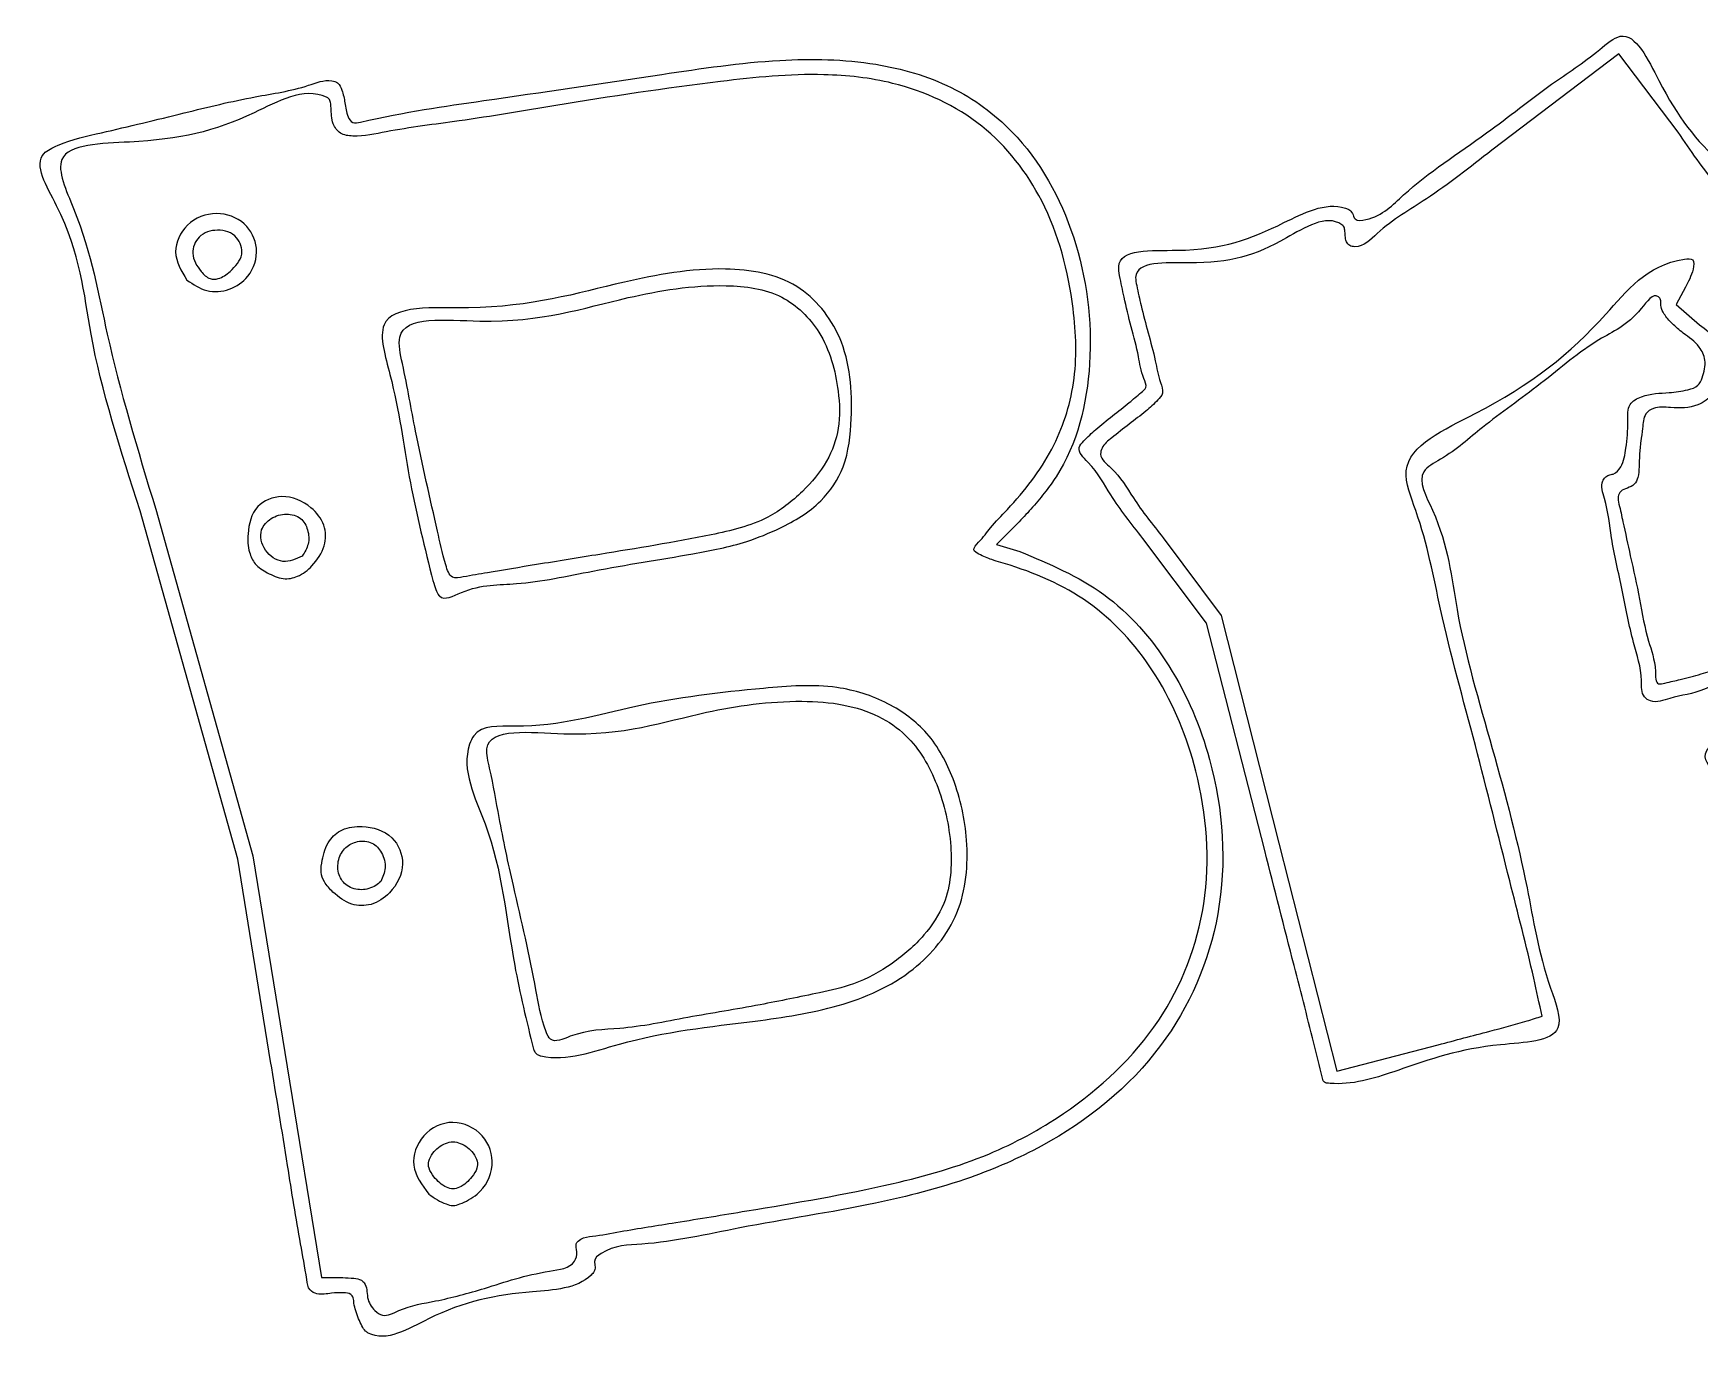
# Model space of a CAD drawing. Extents: x 2 to 748, y 2 to 398.
# Drawn here: x 284.02 to 331.95, y 242.96 to 280.63 of the extents above; entities that cross this region are included whole.
import ezdxf

# ---------------------------------------------------------------- set-up
doc = ezdxf.new("R2010")
doc.units = 0
doc.layers.add('Capa_1', color=7, linetype='CONTINUOUS')

msp = doc.modelspace()

# ---------------------------------------------------------------- linework, layer by layer
at = {"layer": 'Capa_1', "color": 7}
for p, q in [((329.62215, 280.043226), (325.967259, 277.269257)), ((331.328381, 277.783967), (329.62215, 280.043226)), ((289.67588, 273.780141), (289.67588, 273.780136)), ((288.435994, 273.531969), (288.435994, 273.531969)), ((331.536802, 273.330431), (331.275888, 272.825893)), ((331.275888, 272.825893), (331.948705, 272.246418)), ((289.897679, 256.872781), (287.086689, 266.896843)), ((287.537059, 266.938677), (290.328378, 256.968141)), ((312.376002, 266.581169), (311.72102, 265.927384)), ((317.761592, 263.662731), (315.931945, 266.100257)), ((316.51798, 266.119031), (318.185151, 263.887178)), ((291.751907, 265.592951), (291.751907, 265.592951)), ((300.312638, 265.642066), (300.312638, 265.642066)), ((311.72102, 265.927384), (312.393556, 265.728844)), ((290.747563, 265.11389), (290.747563, 265.11389)), ((295.468294, 265.042959), (295.468294, 265.042959)), ((319.439149, 257.118704), (317.761592, 263.662731)), ((318.185151, 263.887178), (319.846762, 257.332711)), ((290.328378, 256.968141), (291.318837, 250.902429)), ((319.846762, 257.332711), (321.508402, 250.778241)), ((290.842305, 251.054022), (289.897679, 256.872781)), ((294.013918, 256.233039), (294.013918, 256.233039)), ((292.635517, 255.926837), (292.635517, 255.926842)), ((302.847333, 252.323562), (302.847333, 252.323562)), ((327.415088, 252.357322), (327.415088, 252.357321)), ((298.402276, 251.412712), (298.402276, 251.412712)), ((321.508402, 250.778241), (324.429459, 251.535497)), ((291.318837, 250.902429), (292.309296, 244.836717)), ((321.11665, 250.495517), (321.116706, 250.495515)), ((296.634888, 247.738704), (296.634888, 247.738704)), ((295.392179, 247.23956), (295.392179, 247.23956)), ((292.309296, 244.836717), (292.923327, 244.836717)), ((296.998757, 244.526507), (296.998757, 244.526507)), ((293.374008, 243.65146), (293.374008, 243.65146))]:
    msp.add_line(p, q, dxfattribs=at)
for points, knots in [([(315.931945, 266.100257), (315.603358, 266.518103), (315.032498, 267.244037), (314.586662, 268.096379), (313.994561, 268.641857), (314.296506, 268.97675), (314.605372, 269.264351), (315.054124, 269.627164), (315.509484, 269.969904), (315.802074, 270.239537), (316.077857, 270.445896), (315.879739, 270.841162), (315.814617, 271.402107), (315.587655, 272.186161), (315.407735, 272.965104), (315.285011, 273.526201), (315.130578, 274.454835), (317.842147, 274.252815), (319.45051, 274.876512), (321.215768, 275.808386), (321.876033, 275.563167), (321.973793, 275.451368), (322.030074, 275.218083), (322.76871, 275.314811), (323.777702, 276.402482), (325.674726, 277.592536), (327.524454, 279.091792), (328.775629, 279.886047), (329.970031, 280.945336), (331.082706, 278.526905), (332.073867, 277.238113), (333.67152, 275.916998), (333.523406, 275.226868), (333.426128, 275.098172), (333.303267, 274.982726), (333.132988, 274.949301), (333.128692, 274.78441), (333.306477, 274.750443), (333.508278, 274.745254), (333.743791, 274.939531), (333.88082, 275.107924), (333.962135, 275.207852)], [0, 0, 0, 0, 1.554569, 2.700784, 3.192332, 3.42285, 3.89771, 4.520649, 5.134919, 5.585505, 5.776386, 6.049874, 6.696323, 7.575881, 8.451135, 9.086662, 9.346584, 11.090539, 14.267022, 16.084357, 16.191479, 16.341216, 16.516727, 16.828139, 18.122691, 21.102166, 23.439435, 25.144519, 25.849625, 27.536909, 30.564997, 32.325314, 32.467113, 32.631017, 32.797118, 32.982766, 33.050002, 33.21978, 33.407034, 33.675986, 34.068533, 34.068533, 34.068533, 34.068533]), ([(287.086689, 266.896843), (286.529745, 268.626769), (285.569205, 271.610306), (285.355722, 274.73099), (283.902866, 277.021747), (285.002388, 277.556076), (286.327242, 277.844408), (288.247655, 278.312634), (290.223181, 278.802376), (291.648799, 279), (292.429044, 279.324094), (292.806181, 279.21335), (292.915744, 278.950966), (292.990512, 278.622305), (293.016833, 278.295993), (293.191792, 278.021038), (294.649019, 278.364739), (297.414202, 278.751989), (301.531244, 279.36109), (305.259368, 279.926509), (308.101174, 279.872684), (310.441861, 279.207268), (312.628185, 277.616191), (314.170709, 274.771531), (314.624294, 271.233224), (314.010635, 268.647012), (313.12654, 267.433498), (312.773925, 267.001231), (312.506155, 266.718563), (312.376002, 266.581169)], [0, 0, 0, 0, 5.275436, 9.098344, 10.641799, 11.097221, 12.411789, 14.8582, 16.953137, 18.51537, 19.206988, 19.380934, 19.618735, 19.993538, 20.408367, 20.616036, 20.84518, 24.44011, 29.615346, 33.039754, 35.795554, 38.069621, 40.228747, 43.734576, 47.412072, 50.803799, 51.308669, 51.908791, 52.476364, 52.476364, 52.476364, 52.476364]), ([(296.998757, 244.526507), (297.582156, 244.717069), (298.398822, 244.983825), (299.552685, 245.111803), (299.688313, 245.561586), (299.584709, 245.808359), (299.810431, 245.994584), (300.254633, 246.03825), (301.164682, 246.214818), (302.645676, 246.44217), (305.266303, 246.875451), (308.299525, 247.376902), (311.403685, 248.243461), (314.096728, 249.711992), (316.579339, 252.005532), (317.974848, 255.632371), (317.689054, 259.179976), (316.492617, 262.149423), (314.615761, 264.306315), (312.804484, 265.133965), (311.622683, 265.472304), (311.299065, 265.597838), (310.995505, 265.776971), (311.308714, 266.085062), (311.561613, 266.447326), (312.392599, 267.284305), (313.391073, 268.559327), (314.066354, 270.609531), (313.973607, 273.085528), (313.280716, 275.753232), (311.419926, 278.158886), (309.033526, 279.24929), (306.428064, 279.531957), (303.177796, 279.20211), (299.692704, 278.670889), (296.499391, 278.124696), (294.537448, 277.890041), (293.422399, 277.640695), (292.835421, 277.709382), (292.587368, 278.05751), (292.590772, 278.38606), (292.570138, 278.627568), (292.534152, 278.750485), (291.814798, 279.113099), (289.752685, 277.918648), (287.734633, 277.468629), (284.335212, 277.450883), (285.644448, 274.666588), (286.130839, 271.584487), (287.01939, 268.64893), (287.537059, 266.938677)], [0, 0, 0, 0, 1.930864, 2.702899, 2.986149, 3.218321, 3.402438, 3.746384, 4.561147, 6.177113, 8.244442, 12.527432, 15.406221, 17.852918, 21.684702, 25.27932, 29.10248, 32.075131, 34.781197, 37.429976, 37.979331, 38.385822, 38.572372, 38.827784, 39.369893, 40.085165, 42.243759, 44.243707, 46.38794, 49.607081, 52.365391, 55.211046, 57.203342, 60.179307, 64.971766, 67.786576, 69.906538, 70.873084, 71.241652, 71.575261, 72.042676, 72.197777, 72.317542, 72.396439, 74.522502, 78.203425, 80.216569, 81.668457, 85.411169, 90.635173, 90.635173, 90.635173, 90.635173]), ([(334.534679, 276.387803), (334.641398, 276.205922), (334.839633, 275.868069), (334.634843, 275.169124), (334.209636, 274.744356), (333.905721, 274.277909), (333.491667, 274.185842), (333.086019, 274.376036), (332.608517, 274.422286), (332.38666, 274.890517), (332.741331, 275.144054), (332.989134, 275.652464), (332.172309, 276.546033), (331.681761, 277.265604), (331.328381, 277.783967)], [0, 0, 0, 0, 0.605698, 1.125116, 2.021594, 2.434499, 2.71648, 3.202115, 3.762226, 4.039471, 4.508348, 4.857528, 5.627497, 7.61114, 7.61114, 7.61114, 7.61114]), ([(325.967259, 277.269257), (325.347011, 276.780248), (324.268595, 275.930017), (322.926383, 275.171836), (322.242277, 274.445954), (321.877914, 274.511238), (321.767882, 274.640185), (321.75383, 274.804805), (321.745181, 274.95171), (321.725286, 275.074677), (321.223812, 275.455208), (319.503984, 274.333341), (318.123157, 273.918891), (315.614389, 274.093952), (315.77745, 273.248482), (315.897349, 272.733624), (316.080272, 272.010188), (316.292871, 271.271228), (316.380672, 270.703685), (316.551583, 270.292355), (316.306089, 270.015099), (315.992902, 269.729972), (315.526471, 269.38436), (315.104165, 269.042843), (314.768983, 268.785972), (314.669128, 268.409448), (315.224771, 268.001155), (315.688835, 267.160616), (316.216809, 266.497366), (316.51798, 266.119031)], [0, 0, 0, 0, 2.342036, 4.072057, 4.818504, 4.97253, 5.116969, 5.290813, 5.451981, 5.57189, 5.638086, 7.27596, 10.175213, 11.760969, 11.998552, 12.584532, 13.393426, 14.223898, 14.866314, 15.182201, 15.416266, 15.884759, 16.494624, 17.133468, 17.538923, 17.718823, 18.210559, 19.289822, 20.722964, 20.722964, 20.722964, 20.722964]), ([(288.435994, 273.531969), (288.275713, 273.796349), (287.962614, 274.312802), (288.391878, 275.217475), (289.267643, 275.556121), (290.139607, 275.244476), (290.547614, 274.437629), (290.289711, 273.63612), (289.677487, 273.21765), (288.983591, 273.156059), (288.618971, 273.40636), (288.435994, 273.531969)], [0, 0, 0, 0, 0.875576, 1.710394, 2.613428, 3.463694, 4.245261, 5.084113, 5.737662, 6.381484, 7.030043, 7.030043, 7.030043, 7.030043]), ([(289.67588, 273.780136), (289.827389, 273.931296), (290.105904, 274.209171), (289.907034, 274.848426), (289.320207, 275.030467), (288.747518, 274.847619), (288.517016, 274.263321), (288.780094, 273.840266), (289.054827, 273.547992), (289.402366, 273.558654), (289.569947, 273.694358), (289.67588, 273.780141)], [0, 0, 0, 0, 0.596379, 1.096316, 1.687244, 2.250374, 2.748263, 3.322811, 3.651978, 3.884362, 4.28369, 4.28369, 4.28369, 4.28369]), ([(295.468294, 265.042959), (295.234328, 265.998268), (294.758307, 267.941913), (294.505852, 270.157346), (293.661675, 272.880315), (297.702578, 272.548977), (300.39918, 273.396022), (303.636881, 274.003752), (306.038747, 273.604866), (307.478524, 271.808839), (307.604729, 269.867566), (307.434718, 268.206649), (306.67552, 267.048222), (305.614456, 266.426628), (304.370903, 265.91825), (302.548255, 265.564559), (300.360431, 265.240095), (298.079796, 264.728967), (296.730855, 264.800279), (295.800567, 264.281076), (295.61015, 264.563816), (295.547534, 264.767896), (295.497284, 264.942326), (295.468294, 265.042959)], [0, 0, 0, 0, 2.897422, 5.895017, 7.330671, 9.812643, 14.357526, 17.287959, 19.398122, 21.304013, 23.665385, 25.069075, 26.242612, 27.659557, 28.684629, 30.272254, 33.188444, 35.415418, 37.023247, 37.663859, 37.764871, 37.994895, 38.308564, 38.308564, 38.308564, 38.308564]), ([(327.415088, 252.357321), (327.336734, 252.721337), (327.056218, 254.02455), (326.385774, 256.616832), (325.51964, 260.145811), (324.515317, 263.726177), (324.061401, 266.285385), (323.111718, 268.592308), (326.495975, 270.044256), (328.877501, 271.929747), (330.463891, 274.031894), (331.813719, 274.166707), (331.748528, 273.704922), (331.622792, 273.482527), (331.536802, 273.330431)], [0, 0, 0, 0, 1.117106, 3.999357, 8.023231, 12.063767, 14.989633, 16.167512, 18.741482, 23.465029, 26.222701, 26.464966, 26.726125, 27.291163, 27.291163, 27.291163, 27.291163]), ([(300.312638, 265.642066), (301.376444, 265.813676), (302.999981, 266.07558), (305.051996, 266.544842), (306.137108, 267.398195), (306.868258, 268.258681), (307.243824, 269.282306), (307.184003, 270.579421), (306.800273, 272.007377), (305.563437, 273.224027), (303.532875, 273.484583), (300.532336, 272.980927), (298.052754, 272.104008), (294.313194, 272.568075), (294.742385, 270.664257), (295.037482, 268.923954), (295.519568, 266.881547), (295.802673, 265.578116), (296.008008, 264.922712), (296.539604, 265.022438), (297.295769, 265.151662), (298.63374, 265.371599), (299.707448, 265.544571), (300.312638, 265.642066)], [0, 0, 0, 0, 3.248427, 4.957618, 6.197099, 7.314658, 8.315027, 9.377945, 11.167812, 12.635575, 14.266342, 17.102387, 21.426586, 23.774093, 24.540179, 26.51974, 29.468129, 30.469558, 30.867703, 31.174285, 31.877956, 33.308713, 35.156841, 35.156841, 35.156841, 35.156841]), ([(334.945962, 258.32236), (334.814415, 258.24992), (334.56783, 258.11413), (334.234907, 257.979058), (333.765935, 257.828381), (333.198013, 258.543809), (332.727658, 259.096912), (331.978936, 259.739542), (332.265291, 260.156817), (332.516895, 260.477456), (332.885237, 260.999412), (333.687991, 261.532844), (332.995619, 262.275269), (332.097436, 261.66024), (331.260005, 261.579114), (330.644812, 261.337631), (330.258886, 261.580077), (330.315152, 262.261463), (329.976463, 263.221683), (329.744375, 264.614405), (329.395597, 265.998291), (329.310419, 267.016085), (329.077688, 267.6459), (329.226428, 267.860382), (329.332622, 267.936741), (329.524457, 267.944409), (329.760525, 268.227441), (329.843161, 268.774526), (329.903512, 269.3547), (329.859515, 269.970889), (330.409355, 270.272912), (330.99018, 270.277472), (331.529775, 270.346837), (331.911143, 270.462272), (332.064913, 270.80628), (332.150045, 271.198938), (331.93055, 271.694489), (331.517349, 271.961531), (331.166407, 272.26249), (330.940462, 272.510218), (330.831765, 272.737357), (330.834812, 272.896782), (330.819228, 273.003857), (330.620423, 273.188358), (330.008025, 272.271296), (328.898702, 271.834101), (327.384785, 270.509189), (325.812989, 269.431874), (324.819983, 268.529952), (323.716747, 267.966927), (324.701899, 266.206951), (324.911728, 263.729042), (326.002813, 260.059877), (326.986503, 256.36298), (327.347225, 253.891738), (328.246538, 251.626396), (325.474582, 251.57852), (323.719786, 250.94159), (321.994976, 250.373533), (321.293104, 250.425285), (321.172301, 250.436663), (321.130554, 250.480812), (321.11665, 250.495517)], [0, 0, 0, 0, 0.4483, 0.840337, 1.096794, 1.842891, 3.051675, 3.822176, 4.02834, 4.470957, 5.056539, 6.08071, 6.438499, 7.584839, 8.60842, 9.169796, 9.378889, 9.85301, 10.979151, 12.513628, 14.056071, 15.203612, 15.709953, 15.83177, 15.961232, 16.087582, 16.384616, 16.947585, 17.728623, 18.205729, 18.604917, 19.40728, 19.954686, 20.267537, 20.517082, 21.030271, 21.437393, 22.049864, 22.471741, 22.826522, 23.053283, 23.198883, 23.306279, 23.362415, 23.96289, 25.475215, 27.572302, 29.669857, 31.183337, 31.785084, 32.917971, 35.863194, 39.983415, 44.111907, 47.07918, 48.244751, 49.958861, 53.009761, 54.874669, 55.037118, 55.156171, 55.215625, 55.215625, 55.215625, 55.215625]), ([(331.948705, 272.246418), (332.119221, 272.117274), (332.391838, 271.910801), (332.618925, 271.412367), (332.486886, 270.878352), (332.424147, 270.263442), (331.826736, 269.848169), (331.213249, 269.84338), (330.681791, 269.911941), (330.325452, 269.665064), (330.317543, 269.277102), (330.249115, 268.891305), (330.218417, 268.519697), (330.203954, 268.172267), (330.200404, 267.881382), (330.083779, 267.639306), (329.877241, 267.547024), (329.678685, 267.485249), (329.579403, 267.289867), (329.653387, 266.987126), (329.776827, 266.426272), (329.972226, 265.506605), (330.226105, 264.381776), (330.420183, 263.207438), (330.697114, 262.543735), (330.672799, 261.867798), (331.058554, 261.970775), (331.437026, 262.045227), (332.176567, 262.248041), (332.849598, 262.467012), (333.660333, 262.541941), (333.859165, 262.080836), (334.023391, 261.693621), (333.764606, 261.207775), (333.510461, 260.927599), (333.341162, 260.740958)], [0, 0, 0, 0, 0.634055, 1.013712, 1.558126, 2.245352, 2.768954, 3.559412, 4.055478, 4.319978, 4.746836, 5.120846, 5.519535, 5.857328, 6.166582, 6.388658, 6.613015, 6.824248, 6.988878, 7.211034, 7.72935, 8.734565, 10.009081, 11.241506, 12.136435, 12.500385, 12.686342, 13.138147, 13.759762, 14.908276, 15.420851, 15.877185, 16.252946, 16.637858, 17.405909, 17.405909, 17.405909, 17.405909]), ([(290.747563, 265.11389), (290.620261, 265.188097), (290.383481, 265.32612), (290.193962, 265.751454), (290.166201, 266.325366), (290.347877, 267.082421), (291.223646, 267.418065), (291.970266, 267.091008), (292.433233, 266.516286), (292.436322, 265.837534), (292.086409, 265.33502), (291.667929, 264.987523), (291.172925, 264.90098), (290.89648, 265.039351), (290.747563, 265.11389)], [0, 0, 0, 0, 0.431295, 0.802202, 1.330819, 2.16669, 2.910802, 3.809919, 4.43705, 5.026688, 5.699225, 6.210497, 6.628375, 7.116341, 7.116341, 7.116341, 7.116341]), ([(291.751907, 265.592951), (291.820967, 265.704443), (291.963676, 265.934837), (291.933731, 266.345177), (291.73397, 266.730694), (291.281547, 266.839719), (290.852034, 266.714441), (290.482031, 266.321625), (290.628768, 265.716083), (291.188553, 265.335007), (291.566812, 265.508201), (291.751907, 265.592951)], [0, 0, 0, 0, 0.384548, 0.794657, 1.176801, 1.602441, 2.06026, 2.485814, 3.076618, 3.676027, 4.250402, 4.250402, 4.250402, 4.250402]), ([(312.393556, 265.728844), (313.237003, 265.372599), (314.942987, 264.652046), (316.845463, 262.460108), (318.171655, 259.313571), (318.452538, 255.348223), (316.65831, 251.200645), (313.736117, 248.861349), (310.810074, 247.593483), (307.874515, 246.839455), (304.701824, 246.385293), (302.067174, 245.774419), (300.631693, 245.772461), (300.113977, 245.356968), (300.192603, 245.151959), (300.157105, 245.005822), (299.685696, 244.506706), (297.825932, 244.441697), (295.881271, 244.05022), (294.141477, 242.942612), (293.542466, 243.308031), (293.458573, 243.460269), (293.404391, 243.582768), (293.374008, 243.65146)], [0, 0, 0, 0, 2.71696, 5.495413, 8.429291, 12.878774, 17.008014, 21.475292, 23.726818, 26.558509, 30.525461, 33.373399, 34.579402, 34.876625, 35.035163, 35.180483, 35.304207, 37.057421, 40.150021, 41.929942, 42.030406, 42.208114, 42.434979, 42.434979, 42.434979, 42.434979]), ([(298.402276, 251.412712), (298.205467, 252.214389), (297.676489, 254.36912), (297.460525, 257.279442), (296.265846, 259.520161), (296.805487, 260.7459), (298.846182, 260.577568), (301.323842, 261.378667), (304.489543, 261.755771), (306.952397, 261.950851), (308.598194, 261.439543), (309.824333, 260.534927), (310.580913, 259.109042), (310.965662, 257.337609), (310.789273, 255.272257), (309.333651, 253.48821), (307.179438, 252.557534), (304.270135, 252.12573), (301.432633, 251.848889), (299.342483, 251.039157), (298.525884, 251.235255), (298.449085, 251.311495), (298.418263, 251.378143), (298.402276, 251.412712)], [0, 0, 0, 0, 2.464314, 6.62353, 8.959792, 9.232256, 10.444828, 13.972019, 17.679422, 19.79404, 21.32998, 22.743355, 24.249232, 26.05163, 28.158905, 30.210773, 32.608011, 35.035311, 38.99741, 41.279004, 41.368178, 41.474109, 41.588263, 41.588263, 41.588263, 41.588263]), ([(302.847333, 252.323562), (303.539997, 252.44015), (304.806492, 252.653324), (306.390148, 252.980198), (307.704837, 253.26038), (308.737555, 253.836518), (309.638901, 254.616205), (310.387368, 255.739453), (310.483236, 257.317373), (310.104937, 258.993377), (309.347651, 260.331632), (308.320225, 261.038893), (307.28341, 261.360587), (305.616842, 261.479785), (302.794121, 261.083017), (300.481574, 260.212005), (296.837367, 260.715471), (297.227884, 259.162355), (297.431927, 257.909591), (297.89259, 255.76306), (298.400466, 253.685317), (298.615662, 252.251918), (298.922439, 251.539023), (299.819724, 251.977654), (301.03007, 251.959494), (302.179933, 252.189856), (302.847333, 252.323562)], [0, 0, 0, 0, 2.1062, 3.851061, 4.859011, 6.11869, 7.345461, 8.417619, 10.07113, 11.892797, 13.564352, 14.519593, 15.566546, 16.778745, 19.537006, 23.694581, 25.947153, 26.517035, 27.957131, 29.95664, 33.028265, 34.266171, 34.520698, 35.096288, 36.534551, 38.524125, 38.524125, 38.524125, 38.524125]), ([(292.635517, 255.926842), (292.544917, 256.018195), (292.385372, 256.179066), (292.268343, 256.513527), (292.337277, 256.925639), (292.465036, 257.398941), (292.915761, 257.778946), (293.586745, 257.859706), (294.391613, 257.618677), (294.770767, 256.695602), (294.372371, 255.930711), (293.776332, 255.523658), (293.118872, 255.523804), (292.804042, 255.786317), (292.635517, 255.926837)], [0, 0, 0, 0, 0.382396, 0.673394, 1.020067, 1.61862, 2.103629, 2.682308, 3.594098, 4.402668, 5.315767, 5.943816, 6.499973, 7.140599, 7.140599, 7.140599, 7.140599]), ([(294.013918, 256.233039), (294.068434, 256.360729), (294.182831, 256.628673), (294.072868, 257.058392), (293.774642, 257.387988), (293.346617, 257.415442), (292.970762, 257.233727), (292.764574, 256.857794), (292.761608, 256.424913), (293.029938, 256.066005), (293.387376, 255.973574), (293.669265, 256.021787), (293.864854, 256.098704), (293.966455, 256.190266), (294.013918, 256.233039)], [0, 0, 0, 0, 0.40727, 0.854611, 1.248047, 1.659534, 2.042239, 2.44372, 2.880717, 3.269243, 3.697085, 3.907666, 4.124895, 4.315339, 4.315339, 4.315339, 4.315339]), ([(321.116706, 250.495515), (321.040406, 250.807814), (320.76992, 251.914933), (320.204481, 254.121122), (319.720613, 256.016292), (319.439149, 257.118704)], [0, 0, 0, 0, 0.964449, 3.419031, 6.83237, 6.83237, 6.83237, 6.83237]), ([(324.429459, 251.535497), (324.922722, 251.665908), (325.774467, 251.891097), (326.773857, 252.151617), (327.271047, 252.311114), (327.415088, 252.357322)], [0, 0, 0, 0, 1.530785, 2.643296, 3.097063, 3.097063, 3.097063, 3.097063]), ([(293.374008, 243.65146), (293.347863, 243.728745), (293.297909, 243.876415), (293.232029, 244.075695), (293.236252, 244.245313), (293.13864, 244.394756), (292.889211, 244.40062), (292.574803, 244.399002), (292.239812, 244.321838), (291.921141, 244.476954), (291.849437, 245.045438), (291.623884, 246.193345), (291.294563, 248.317141), (291.006574, 250.059932), (290.842305, 251.054022)], [0, 0, 0, 0, 0.245278, 0.468659, 0.623439, 0.74554, 0.95781, 1.302759, 1.72434, 1.950185, 2.265844, 3.306855, 5.590958, 8.623687, 8.623687, 8.623687, 8.623687]), ([(295.392179, 247.23956), (295.194594, 247.503012), (294.808339, 248.018027), (295.158841, 249.015496), (296.086653, 249.447355), (297.022896, 249.008485), (297.348628, 248.045371), (296.971509, 247.341464), (296.543218, 247.072222), (296.312089, 246.958587), (296.087996, 246.888221), (295.864438, 246.959042), (295.630996, 247.069474), (295.473879, 247.181373), (295.392179, 247.23956)], [0, 0, 0, 0, 0.934059, 1.825968, 2.75212, 3.678253, 4.57016, 5.504219, 5.804034, 6.080784, 6.282426, 6.484087, 6.760845, 7.06066, 7.06066, 7.06066, 7.06066]), ([(296.634888, 247.738704), (296.692487, 247.816613), (296.790122, 247.948674), (296.803987, 248.211264), (296.676427, 248.412758), (296.51146, 248.592107), (296.310074, 248.703975), (296.088075, 248.760754), (295.866078, 248.70398), (295.664664, 248.592092), (295.499762, 248.412823), (295.371941, 248.211012), (295.386681, 247.949485), (295.529065, 247.746126), (295.697051, 247.555471), (295.884778, 247.433873), (296.088113, 247.36644), (296.291209, 247.434042), (296.479796, 247.554618), (296.582574, 247.676611), (296.634888, 247.738704)], [0, 0, 0, 0, 0.284865, 0.482867, 0.745223, 0.973449, 1.211342, 1.426868, 1.642414, 1.880313, 2.10854, 2.370895, 2.568898, 2.853763, 3.095808, 3.329308, 3.52069, 3.712052, 3.945545, 4.187591, 4.187591, 4.187591, 4.187591]), ([(292.923327, 244.836717), (293.025515, 244.83107), (293.202541, 244.821287), (293.42669, 244.796804), (293.627926, 244.615938), (293.586408, 244.247776), (293.778653, 243.916508), (294.126822, 243.673234), (294.732348, 244.025573), (295.703575, 244.156697), (296.527889, 244.392061), (296.998757, 244.526507)], [0, 0, 0, 0, 0.309979, 0.536989, 0.649757, 1.083476, 1.516246, 1.766149, 2.259075, 3.351242, 4.80625, 4.80625, 4.80625, 4.80625])]:
    msp.add_open_spline(points, degree=3, knots=knots, dxfattribs=at)

doc.saveas('drawing.dxf')
